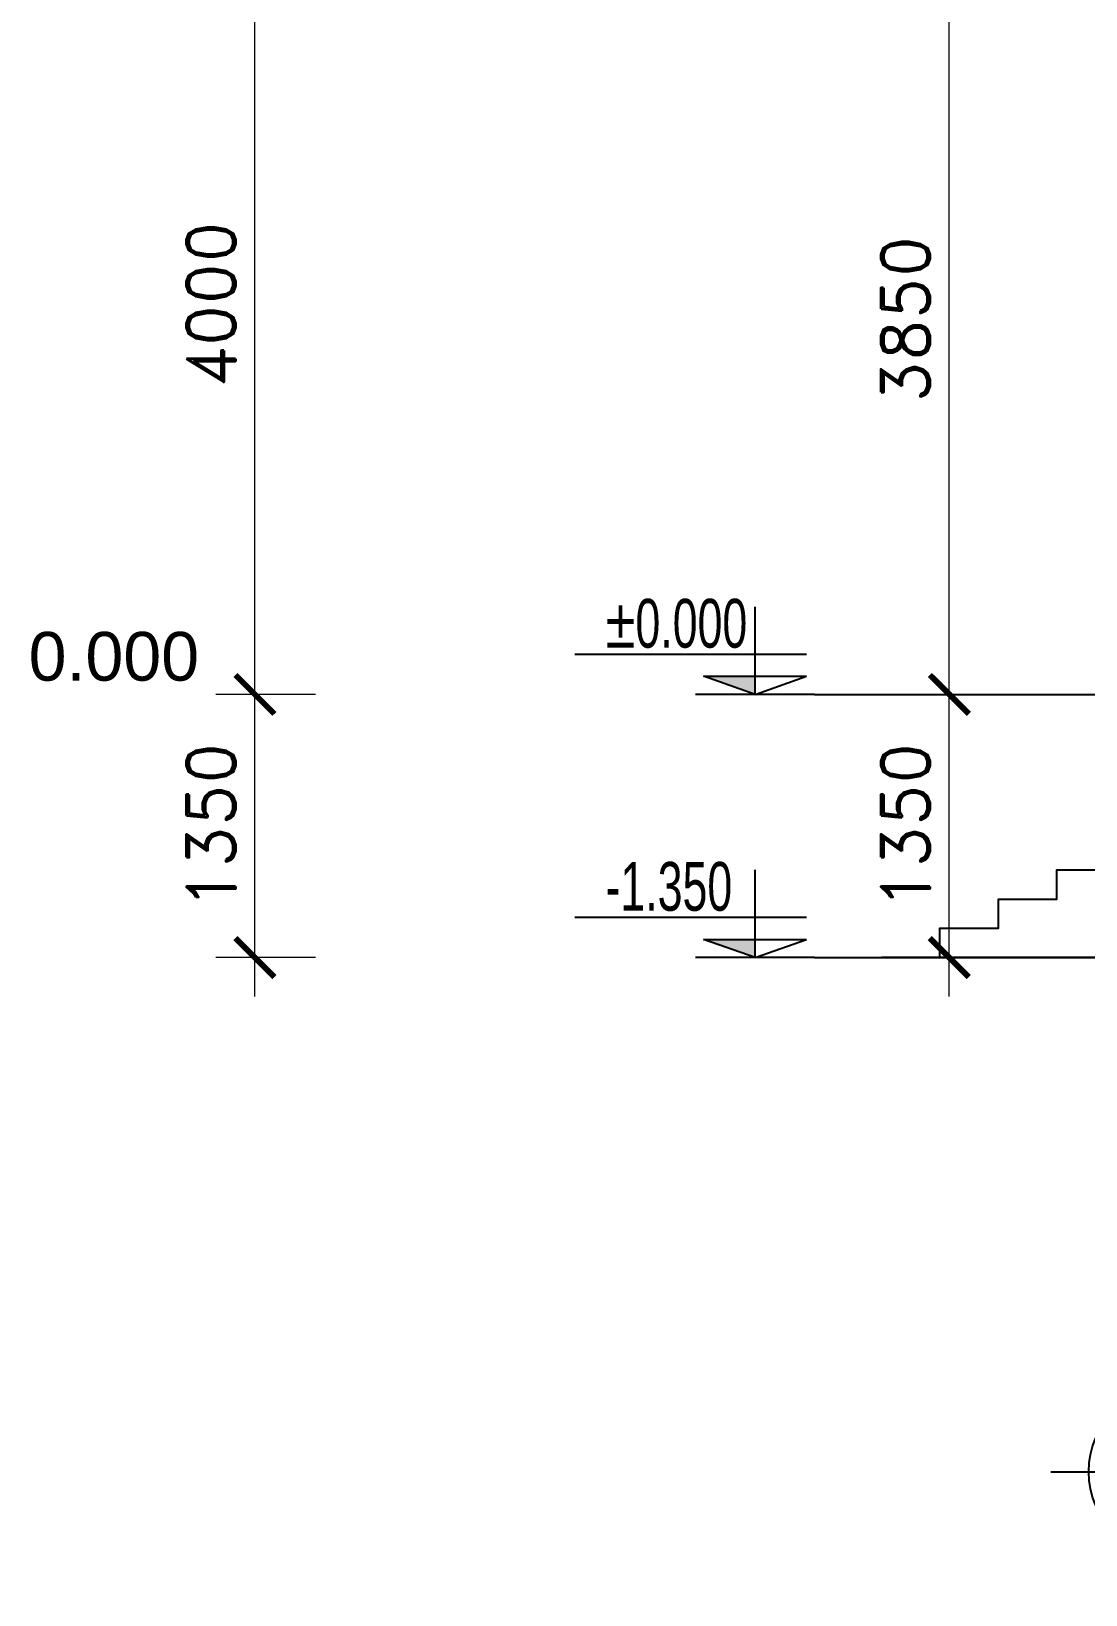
# Model space of a CAD drawing. Header units: inches. Extents: x 452443 to 881249, y 975131 to 1198310.
# Drawn here: x 452443 to 457849, y 1031891 to 1039913 of the extents above; entities that cross this region are included whole.
import ezdxf

# ---------------------------------------------------------------- set-up
doc = ezdxf.new("R2010")
doc.units = ezdxf.units.IN
doc.header["$LTSCALE"] = 3.5
doc.header["$MEASUREMENT"] = 0
doc.linetypes.add('ACAD_ISO10W100', pattern=[18, 12, -3, 0, -3])
doc.linetypes.add('CENTER', pattern=[2, 1.25, -0.25, 0.25, -0.25])
for name, color, linetype in [('DOOR-84', 84, 'Continuous'), ('GHICHU', 40, 'Continuous'), ('Netthay_126', 126, 'Continuous'), ('NOI THAT', 42, 'Continuous'), ('text', 3, 'Continuous'), ('thuocdo', 3, 'Continuous'), ('Truc', 252, 'Continuous'), ('VISIONABLE-LINE126', 126, 'Continuous')]:
    doc.layers.add(name, color=color, linetype=linetype)
doc.styles.add('chu 1', font='VHELVEN0.TTF')
doc.styles.add('KICHTHUOC', font='VHELVCN0.TTF')
doc.styles.add('romand', font='romand.shx')
doc.dimstyles.new('TL100', dxfattribs={"dimscale": 100, "dimtxt": 2.5, "dimasz": 2, "dimexe": 2, "dimexo": 1, "dimgap": 1, "dimtad": 1, "dimdec": 0, "dimzin": 0, "dimdsep": 46, "dimtxsty": 'romand', "dimblk": 'ARCHTICK', "dimcen": 2, "dimdle": 2, "dimclrd": 256, "dimclre": 256, "dimclrt": 7, "dimadec": 0, "dimazin": 0, "dimtfac": 0.004, "dimtdec": 0, "dimtmove": 2, "dimatfit": 3, "dimfxl": 1, "dimtolj": 1, "dimtzin": 0, "dimlwd": 20, "dimlwe": 20, "dimarcsym": 1})

# ---------------------------------------------------------------- blocks, each defined once
blk = doc.blocks.new('truc tron')
at = {"layer": 'DOOR-84', "linetype": 'ACAD_ISO10W100', "ltscale": 20}
for p, q in [((0, -710.4), (0, 710.4)), ((710.4, 0), (-710.4, 0))]:
    blk.add_line(p, q, dxfattribs=at)
at = {"layer": 'DOOR-84', "linetype": 'Continuous'}
blk.add_circle((0, 0), 491.8, dxfattribs=at)
at = {"layer": 'NOI THAT', "linetype": 'Continuous'}
blk.add_circle((0, 0), 437.2, dxfattribs=at)
blk = doc.blocks.new('CD')
at = {"ltscale": 50}
blk.add_hatch(color=256, dxfattribs=at).paths.add_polyline_path([(0, 69.3), (0, 0), (196.9, 69.3)])
for p, q in [((0, 0), (0, 334.6)), ((-196.1, 152.2), (687.5, 152.2)), ((0, 0), (-196.9, 69.3)), ((196.9, 69.3), (-196.9, 69.3)), ((0, 0), (196.9, 69.3)), ((-226.8, 0), (226.8, 0))]:
    blk.add_line(p, q, dxfattribs=at)
at = {"layer": 'text', "style": 'KICHTHUOC', "width": 0.8}
blk.add_attdef('%%P0.000', (16.8, 178.7), '', height=150, dxfattribs=at)
blk = doc.blocks.new('_ArchTick')
at = {"color": 0, "linetype": 'ByBlock', "const_width": 0.15}
blk.add_lwpolyline([(-0.5, -0.5), (0.5, 0.5)], dxfattribs=at)
blk = doc.blocks.new('*D3130')
at = {"layer": 'DEFPOINTS', "lineweight": 20}
for p, q in [((453589.6, 1034960.4), (453589.6, 1036710.4)), ((453900, 1036510.4), (453389.6, 1036510.4)), ((453900, 1035160.4), (453389.6, 1035160.4))]:
    blk.add_line(p, q, dxfattribs=at)
at = {"layer": 'DEFPOINTS', "color": 0}
for p in [(453589.6, 1036510.4), (454000, 1036510.4), (454000, 1035160.4)]:
    blk.add_point(p, dxfattribs=at)
at = {"layer": 'DEFPOINTS', "lineweight": 20, "xscale": 200, "yscale": 200, "zscale": 200}
for p, rotation in [((453589.6, 1036510.4), 90), ((453589.6, 1035160.4), 270)]:
    blk.add_blockref('_ArchTick', p, dxfattribs=dict(at, rotation=rotation))
at = {"layer": 'DEFPOINTS', "color": 7, "insert": (453364.6, 1035835.4), "char_height": 250, "attachment_point": 5, "rotation": 90, "style": 'romand'}
blk.add_mtext('\\A1;1350', dxfattribs=at)
blk = doc.blocks.new('*D3131')
at = {"layer": 'DEFPOINTS', "lineweight": 20}
for p, q in [((453589.6, 1036310.4), (453589.6, 1040710.4)), ((453900, 1040510.4), (453389.6, 1040510.4)), ((453900, 1036510.4), (453389.6, 1036510.4))]:
    blk.add_line(p, q, dxfattribs=at)
at = {"layer": 'DEFPOINTS', "color": 0}
for p in [(453589.6, 1040510.4), (454000, 1040510.4), (454000, 1036510.4)]:
    blk.add_point(p, dxfattribs=at)
at = {"layer": 'DEFPOINTS', "lineweight": 20, "xscale": 200, "yscale": 200, "zscale": 200}
for p, rotation in [((453589.6, 1040510.4), 90), ((453589.6, 1036510.4), 270)]:
    blk.add_blockref('_ArchTick', p, dxfattribs=dict(at, rotation=rotation))
at = {"layer": 'DEFPOINTS', "color": 7, "insert": (453364.6, 1038510.4), "char_height": 250, "attachment_point": 5, "rotation": 90, "style": 'romand'}
blk.add_mtext('\\A1;4000', dxfattribs=at)
blk = doc.blocks.new('*D3137')
at = {"layer": 'DEFPOINTS', "color": 0}
for p in [(457149.6, 1036510.4), (457801.6, 1036510.4), (457801.6, 1035160.4)]:
    blk.add_point(p, dxfattribs=at)
at = {"layer": 'thuocdo', "linetype": 'Continuous', "lineweight": 20}
for p, q in [((457149.6, 1034960.4), (457149.6, 1036710.4)), ((457701.6, 1036510.4), (456949.6, 1036510.4)), ((457701.6, 1035160.4), (456949.6, 1035160.4))]:
    blk.add_line(p, q, dxfattribs=at)
at = {"layer": 'thuocdo', "lineweight": 20, "xscale": 200, "yscale": 200, "zscale": 200}
for p, rotation in [((457149.6, 1036510.4), 90), ((457149.6, 1035160.4), 270)]:
    blk.add_blockref('_ArchTick', p, dxfattribs=dict(at, rotation=rotation))
at = {"layer": 'thuocdo', "color": 7, "insert": (456924.6, 1035835.4), "char_height": 250, "attachment_point": 5, "rotation": 90, "style": 'romand'}
blk.add_mtext('\\A1;1350', dxfattribs=at)
blk = doc.blocks.new('*D3138')
at = {"layer": 'DEFPOINTS', "color": 0}
for p in [(457149.6, 1040360.4), (457801.6, 1040360.4), (457801.6, 1036510.4)]:
    blk.add_point(p, dxfattribs=at)
at = {"layer": 'thuocdo', "linetype": 'Continuous', "lineweight": 20}
for p, q in [((457149.6, 1036310.4), (457149.6, 1040560.4)), ((457701.6, 1040360.4), (456949.6, 1040360.4)), ((457701.6, 1036510.4), (456949.6, 1036510.4))]:
    blk.add_line(p, q, dxfattribs=at)
at = {"layer": 'thuocdo', "lineweight": 20, "xscale": 200, "yscale": 200, "zscale": 200}
for p, rotation in [((457149.6, 1040360.4), 90), ((457149.6, 1036510.4), 270)]:
    blk.add_blockref('_ArchTick', p, dxfattribs=dict(at, rotation=rotation))
at = {"layer": 'thuocdo', "color": 7, "insert": (456924.6, 1038435.4), "char_height": 250, "attachment_point": 5, "rotation": 90, "style": 'romand'}
blk.add_mtext('\\A1;3850', dxfattribs=at)

msp = doc.modelspace()

# ---------------------------------------------------------------- linework, layer by layer
at = {"layer": 'Netthay_126'}
for points in [[(457101.6, 1035160.4), (457101.6, 1035310.4), (457401.6, 1035310.4), (457401.6, 1035460.4), (457701.6, 1035460.4), (457701.6, 1035610.4), (458001.6, 1035610.4), (458001.6, 1035760.4), (458301.6, 1035760.4), (458301.6, 1035910.4)], [(458301.6, 1035160.4), (456802.2, 1035160.4)]]:
    msp.add_lwpolyline(points, dxfattribs=at)
at = {"layer": 'Truc', "linetype": 'CENTER', "ltscale": 600}
for points in [[(456458.3, 1036510.4), (490012.4, 1036510.4)], [(456458.3, 1035160.4), (490012.4, 1035160.4)]]:
    msp.add_lwpolyline(points, dxfattribs=at)

# ---------------------------------------------------------------- block references
at = {"layer": 'GHICHU', "ltscale": 10}
ref = msp.add_blockref('CD', (456153.5, 1036510.4), dxfattribs=dict(at, xscale=-1.344000000273809, yscale=1.343999999458902, zscale=1.344))
ref.add_attrib('%%P0.000', '%%P0.000', (455387.2, 1036750.5), dxfattribs={"layer": 'text', "height": 250, "style": 'KICHTHUOC', "width": 0.8})
ref = msp.add_blockref('CD', (456153.5, 1035160.4), dxfattribs=dict(at, xscale=-1.344000000273809, yscale=1.343999999458902, zscale=1.344))
ref.add_attrib('%%P0.000', '-1.350', (455387.2, 1035400.5), dxfattribs={"layer": 'text', "height": 250, "style": 'KICHTHUOC', "width": 0.8})
at = {"layer": 'VISIONABLE-LINE126', "linetype": 'Continuous', "xscale": 0.8886240000138059, "yscale": 0.8886240000138059, "zscale": 0.8886240000138059, "rotation": 180}
msp.add_blockref('truc tron', (458301.6, 1032522.2), dxfattribs=at)

# ---------------------------------------------------------------- texts
at = {"style": 'chu 1'}
msp.add_text('0.000', height=250, dxfattribs=at).set_placement((452429.4, 1036580.9))

# ---------------------------------------------------------------- dimensions: what is measured, and where the dimension line sits
at = {"layer": 'DEFPOINTS'}
for base, p1, p2, picture, middle in [((453589.6, 1040510.4), (454000, 1036510.4), (454000, 1040510.4), '*D3131', (453364.6, 1038510.4)), ((453589.6, 1036510.4), (454000, 1035160.4), (454000, 1036510.4), '*D3130', (453364.6, 1035835.4))]:
    dim = msp.add_linear_dim(base=base, p1=p1, p2=p2, angle=90, dimstyle='TL100', override={"dimfxl": 10, "dimarcsym": 1}, dxfattribs=at)
    dim.commit()
    dim.dimension.update_dxf_attribs({"geometry": picture, "text_midpoint": middle})
at = {"layer": 'thuocdo'}
for base, p1, p2, picture, middle in [((457149.6, 1040360.4), (457801.6, 1036510.4), (457801.6, 1040360.4), '*D3138', (456924.6, 1038435.4)), ((457149.6, 1036510.4), (457801.6, 1035160.4), (457801.6, 1036510.4), '*D3137', (456924.6, 1035835.4))]:
    dim = msp.add_linear_dim(base=base, p1=p1, p2=p2, angle=90, dimstyle='TL100', dxfattribs=at)
    dim.commit()
    dim.dimension.update_dxf_attribs({"geometry": picture, "text_midpoint": middle})

doc.saveas('drawing.dxf')
